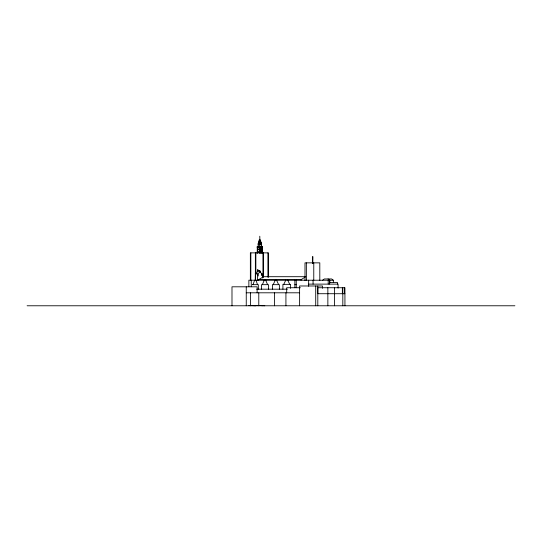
<?xml version="1.0" encoding="UTF-8"?>
<svg xmlns="http://www.w3.org/2000/svg" width="542" height="542" viewBox="0 0 542 542"><rect width="100%" height="100%" fill="white"/><g stroke="black" fill="none" stroke-linecap="round" stroke-linejoin="round"><path stroke-width="0.81" d="M257.111 253.067L257.396 247.47M257.518 271.738L257.382 271.291L256.21 273.947M253.039 284.665L254.605 280.2M257.619 271.813L257.633 271.63A1.504 0.955 -90 0 0 257.599 271.366L257.829 269.503L257.782 270.844M262.355 284.665L264.272 280.2M273.202 284.665L275.261 280.2M283.764 284.367L285.756 280.2M259.306 249.266L259.279 253.168M255.262 280.2L255.377 273.656L255.553 274.665M257.403 280.2L257.403 273.785L258.229 276.041L258.338 273.879L259.361 272.192C259.422 270.045 259.848 272.897 259.774 271.63A1.504 0.955 -90 0 0 259.747 271.366L259.842 270.844M322.558 280.234L324.333 278.954L331.65 278.954L333.364 280.234L333.364 282.477M258.588 280.2L258.588 279.665L301.088 279.665L305.112 277.118M258.588 279.665L263.527 276.698L305.783 276.698M259.51 239.72L260.119 239.652M258.995 241.319L258.832 242.321M259.55 241.319L260.79 241.319L260.79 242.321M258.412 243.012L258.222 246.271M259.564 243.012L261.407 243.012L261.407 246.271M259.435 246.271L259.435 247.592L262.233 247.592L262.497 253.067M257.111 248.927L262.497 248.927M259.686 249.537L257.592 249.537L257.592 253.168M257.694 271.007L259.842 271.007M255.262 273.785L257.403 273.785M333.364 280.234L248.859 280.2L248.859 286.738M329.672 282.477L337.476 282.477L337.476 284.083M308.655 284.123L338.079 284.123L338.079 288.12M252.233 284.665L258.331 284.665L258.331 289.191M294.868 284.665L296.25 284.665M300.383 287.734L286.704 287.734L286.704 292.802M256.61 289.191L287.362 289.191M246.251 292.802L299.611 292.802M344.936 293.717L317.802 293.717L317.829 287.734L344.922 287.734L344.936 305.776M249.401 305.492L262.084 305.492M248.832 305.62L256.048 305.62M27.1 305.776L514.9 305.776M250.404 305.492L255.573 305.776M264.774 305.776L260.384 305.492L262.362 305.776M328.046 278.954L329.76 280.234L329.76 282.477M257.843 271.264L257.741 270.844L259.889 270.844L259.984 272.125L260.255 271.481L260.445 272.45L261.529 273.425L261.59 275.363L262.132 273.696L262.707 278.06M287.734 280.2L289.733 284.367M276.576 280.2L278.635 284.665M265.695 280.2L267.613 284.665M255.966 280.2L257.525 284.665M259.435 247.592L259.699 253.067M344.468 287.734L344.468 293.717M342.808 287.734L342.822 305.776M342.361 287.734L342.361 293.717M334.441 287.734L334.455 305.776M329.672 280.2L329.672 284.123M328.201 280.2L328.201 284.123M327.856 287.734L327.863 305.776M322.537 288.303L322.537 285.98L299.611 285.98L299.618 305.776M319.807 280.532L319.807 262.856L304.99 262.856L304.99 280.532M317.802 285.98L317.802 305.776M315.715 285.98L315.715 305.776M313.771 262.856L313.771 280.532M313.066 280.2L313.066 284.123M312.761 263.5L312.761 256.502L312.639 263.5M308.655 280.2L308.655 286.284M306.365 262.856L306.365 280.532M301.088 279.665L301.088 280.2M296.25 280.2L296.25 287.734M294.868 280.2L294.868 287.734M290.587 288.385L290.587 284.367L282.91 284.367L282.91 289.191M285.925 292.802L285.925 305.776M279.381 289.191L279.381 284.665L272.457 284.665L272.457 289.191M274.408 292.802L274.408 305.776M268.405 277.226L268.405 252.87L250.363 252.87L250.363 280.587M268.459 289.191L268.459 284.665L261.508 284.665L261.508 289.191M267.924 252.87L267.924 277.226M263.426 252.87L263.426 277.226M262.945 252.87L262.945 277.226M262.233 247.592L262.233 246.271L257.396 246.271L257.396 246.82M262.077 249.537L262.077 253.168M261.996 248.927L261.996 253.067M261.711 248.927L261.711 253.067M261.21 243.704L261.21 242.321L258.412 242.321L258.412 243.704M260.743 248.927L260.743 253.067M260.614 242.321L260.614 240.16L258.995 240.16L258.995 242.321M260.465 248.927L260.465 253.067M259.787 236.224L259.848 239.354M259.733 241.319L259.733 242.321M259.76 243.012L259.76 246.271M259.564 243.704L259.55 240.16M259.293 246.82L259.293 247.47M258.785 292.802L258.785 305.776M257.111 292.802L257.111 286.806L231.99 286.806L231.99 305.776M255.851 252.87L255.851 273.866M255.37 252.87L255.37 280.587M251.244 280.2L251.244 286.738M250.844 252.87L250.844 280.587M250.404 292.802L250.404 305.776M246.251 286.806L246.251 305.776M258.961 249.76L258.961 249.76M258.236 252.03L259.272 252.044L258.236 252.03M261.63 243.704L257.999 243.704L257.999 244.428L261.63 244.428L261.63 243.704M262.599 246.82L257.03 246.82L257.03 247.47L262.599 247.47L262.599 246.82"/></g></svg>
